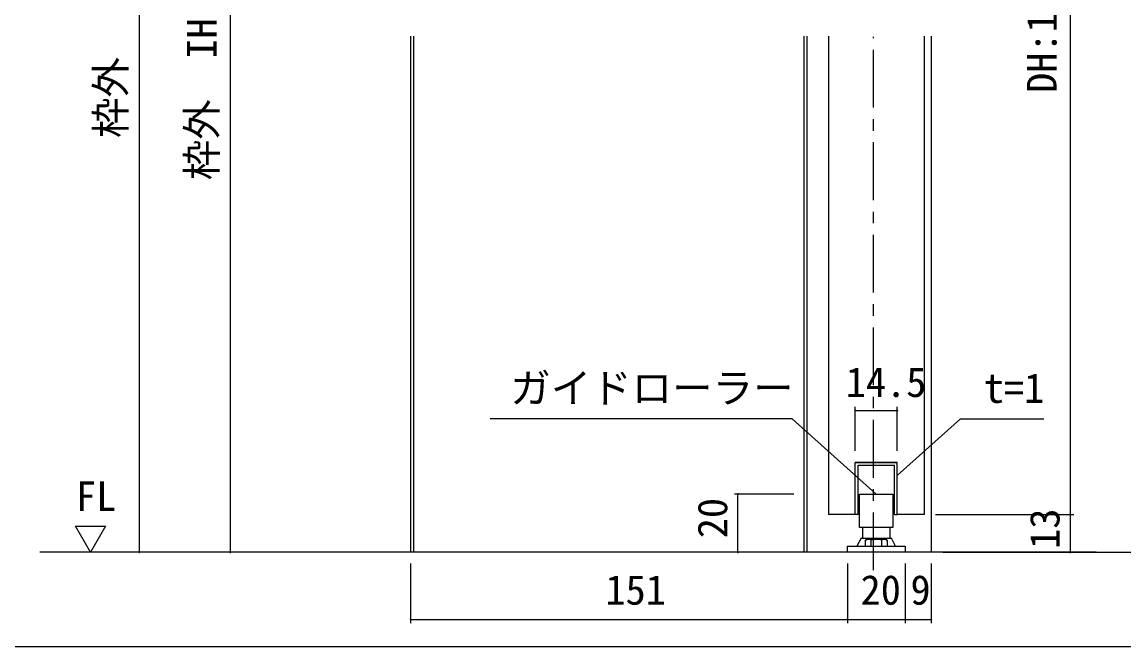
# Model space of a CAD drawing. Units: millimetres, scale not verified. Extents: x -800 to 800, y -554 to 554.
# Drawn here: x -561.6 to -180.7, y -27 to 189.1 of the extents above; entities that cross this region are included whole.
import ezdxf
from ezdxf.enums import TextEntityAlignment as Align

# ---------------------------------------------------------------- set-up
doc = ezdxf.new("R2010")
doc.units = ezdxf.units.MM
doc.header["$LTSCALE"] = 4
doc.linetypes.add('CHAIN1', pattern=[8, 5, -1, 1, -1])
for name, color, linetype, lineweight in [('1-0', 7, 'Continuous', 25), ('1-3_0', 7, 'Continuous', 25), ('2-0', 7, 'Continuous', 25)]:
    doc.layers.add(name, color=color, linetype=linetype, lineweight=lineweight)
doc.styles.add('ＭＳ ゴシック', font='')
doc.styles.get('ＭＳ ゴシック').set_extended_font_data('MS Gothic')

msp = doc.modelspace()

# ---------------------------------------------------------------- linework, layer by layer
at = {"layer": '1-0'}
msp.add_lwpolyline([(152, -27), (-780, -27), (-780, 534)], dxfattribs=at)
at = {"layer": '1-3_0'}
msp.add_lwpolyline([(152, -27), (-780, -27), (-780, 534)], dxfattribs=at)
at = {"layer": '2-0'}
for p, q in [((-521.157, 379.826), (-521.157, 5.826)), ((-199.287, 371.826), (-199.287, 18.826)), ((-489.665, 355.826), (-489.665, 5.826)), ((-427.338, 184.194), (-427.338, 181.326)), ((-426.338, 184.194), (-426.338, 181.326)), ((-291.338, 184.194), (-291.338, 181.326)), ((-290.338, 184.194), (-290.338, 181.326)), ((-282.838, 184.194), (-282.838, 181.326)), ((-249.838, 184.194), (-249.838, 181.326)), ((-247.338, 184.194), (-247.338, 181.326)), ((-427.338, 181.326), (-427.338, 5.826)), ((-426.338, 181.326), (-426.338, 5.826)), ((-291.338, 181.326), (-291.338, 5.826)), ((-290.338, 181.326), (-290.338, 5.826)), ((-282.838, 181.326), (-282.838, 18.826)), ((-249.838, 181.326), (-249.838, 18.826)), ((-247.338, 181.326), (-247.338, 5.826)), ((-273.588, 40.826), (-273.588, 55.991)), ((-273.588, 54.741), (-259.088, 54.741)), ((-259.088, 40.826), (-259.088, 55.991)), ((-295.41, 51.883), (-399.828, 51.883)), ((-266.338, 25.826), (-295.41, 51.883)), ((-273.588, 18.826), (-273.588, 36.826)), ((-273.588, 18.826), (-273.588, 36.826)), ((-273.588, 36.826), (-259.088, 36.826)), ((-272.588, 18.826), (-272.588, 35.826)), ((-272.588, 35.826), (-260.088, 35.826)), ((-260.088, 18.826), (-260.088, 35.826)), ((-259.088, 18.826), (-259.088, 36.826)), ((-294.838, 25.826), (-315.406, 25.826)), ((-314.156, 5.826), (-314.156, 25.826)), ((-273.588, 18.826), (-282.838, 18.826)), ((-272.588, 18.826), (-273.588, 18.826)), ((-260.088, 18.826), (-259.088, 18.826)), ((-249.838, 18.826), (-259.088, 18.826)), ((-245.838, 18.826), (-198.037, 18.826)), ((-245.838, 18.826), (-198.037, 18.826)), ((-199.287, 18.826), (-199.287, 5.826)), ((-271.091, 14.332), (-271.091, 10.633)), ((-261.585, 10.633), (-261.585, 14.332)), ((-271.591, 10.633), (-273.036, 7.827)), ((-271.591, 10.633), (-261.084, 10.633)), ((-259.662, 7.865), (-261.084, 10.633)), ((-190.338, 5.826), (-555.451, 5.826)), ((-431.338, 5.826), (-522.407, 5.826)), ((-431.338, 5.826), (-490.915, 5.826)), ((-280.338, 5.826), (-315.406, 5.826)), ((-243.338, 5.826), (-142.895, 5.826)), ((-243.338, 5.826), (-198.037, 5.826)), ((-427.338, 1.826), (-427.338, -18.781)), ((-276.338, 1.826), (-276.338, -18.781)), ((-256.338, 1.826), (-256.338, -18.781)), ((-256.338, 1.826), (-256.338, -18.781)), ((-247.338, 1.826), (-247.338, -18.781)), ((-427.494, -17.531), (-427.182, -17.531)), ((-427.338, -17.531), (-276.338, -17.531)), ((-276.494, -17.531), (-276.182, -17.531)), ((-276.338, -17.531), (-256.338, -17.531)), ((-256.182, -17.531), (-256.494, -17.531)), ((-256.338, -17.531), (-247.338, -17.531)), ((-247.182, -17.531), (-247.494, -17.531))]:
    msp.add_line(p, q, dxfattribs=at)
at = {"layer": '2-0', "linetype": 'CHAIN1'}
msp.add_line((-267.338, -0.463), (-267.338, 184.062), dxfattribs=at)
at = {"layer": '2-0'}
for points in [[(-259.088, 32.324), (-237.266, 51.883), (-208.422, 51.883)], [(-259.088, 18.826), (-259.088, 36.826), (-273.588, 36.826)], [(-270.093, 7.827), (-270.093, 9.981), (-269.49, 10.329), (-263.186, 10.329), (-262.582, 9.981), (-262.582, 7.827)], [(-268.341, 10.053), (-268.216, 9.981), (-268.216, 7.827)], [(-264.46, 7.827), (-264.46, 9.981), (-264.334, 10.053)]]:
    msp.add_lwpolyline(points, dxfattribs=at)
for points in [[(-260.584, 14.332), (-272.092, 14.332), (-272.092, 25.826), (-260.584, 25.826)], [(-537.969, 5.826), (-543.165, 14.826), (-532.773, 14.826)], [(-256.338, 5.826), (-276.338, 5.826), (-276.338, 7.827), (-256.338, 7.827)]]:
    msp.add_lwpolyline(points, close=True, dxfattribs=at)
for centre, radius, start, end in [((-273.588, 54.741), 0.156, 0, 180), ((-273.588, 54.741), 0.156, 180, 0), ((-259.088, 54.741), 0.156, 0, 180), ((-259.088, 54.741), 0.156, 180, 0), ((-314.156, 25.826), 0.156, 90, 270), ((-314.156, 25.826), 0.156, 270, 90), ((-199.287, 18.826), 0.156, 90, 270), ((-199.287, 18.826), 0.156, 90, 270), ((-199.287, 18.826), 0.156, 270, 90), ((-199.287, 18.826), 0.156, 270, 90), ((-269.154, 8.645), 1.626, 60, 120), ((-266.338, 4.057), 6.214, 72.41206, 107.58794), ((-263.521, 8.645), 1.626, 60, 120), ((-521.157, 5.826), 0.156, 90, 270), ((-521.157, 5.826), 0.156, 270, 90), ((-489.665, 5.826), 0.156, 90, 270), ((-489.665, 5.826), 0.156, 270, 90), ((-314.156, 5.826), 0.156, 90, 270), ((-314.156, 5.826), 0.156, 270, 90), ((-199.287, 5.826), 0.156, 90, 270), ((-199.287, 5.826), 0.156, 270, 90), ((-427.338, -17.531), 0.156, 0, 180), ((-276.338, -17.531), 0.156, 0, 180), ((-256.338, -17.531), 0.156, 180, 0), ((-247.338, -17.531), 0.156, 180, 0)]:
    msp.add_arc(centre, radius, start, end, dxfattribs=at)

# ---------------------------------------------------------------- texts
at = {"layer": '2-0', "style": 'ＭＳ ゴシック'}
for s, p in [('枠外\u3000H:1,900', (-522.797, 149.039)), ('枠外\u3000IH:1,876', (-491.305, 134.44)), ('DH:1,879', (-200.927, 164.595)), ('20', (-314.781, 10.587)), ('13', (-199.912, 6.925))]:
    msp.add_text(s, height=10.26, rotation=90, dxfattribs=at).set_placement(p, align=Align.BOTTOM_LEFT)
for s, p in [('ガイドローラー', (-392.875, 54.337)), ('14.5', (-276.937, 56.382)), ('t=1', (-229.171, 54.337)), ('FL', (-543.012, 16.947)), ('151', (-359.996, -15.459)), ('20', (-271.776, -15.459)), ('9', (-254.52, -15.459))]:
    msp.add_text(s, height=10.26, dxfattribs=at).set_placement(p, align=Align.BOTTOM_LEFT)

doc.saveas('drawing.dxf')
